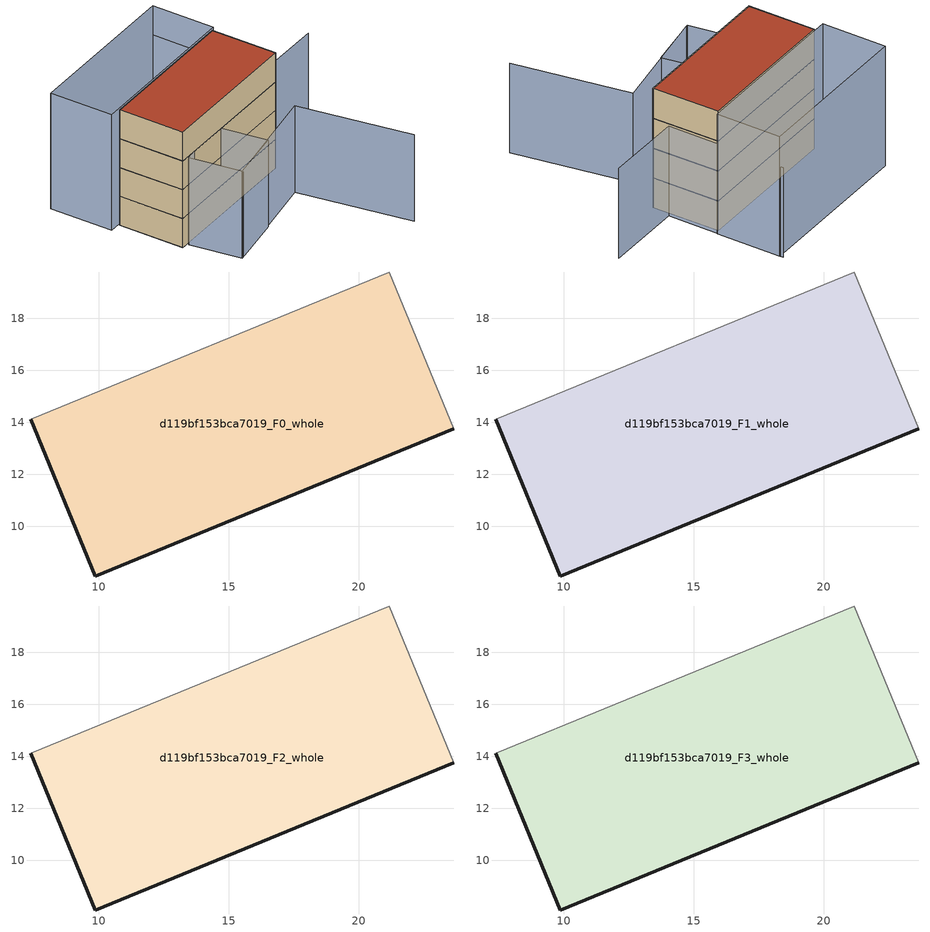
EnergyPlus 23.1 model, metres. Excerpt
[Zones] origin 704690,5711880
d119bf153bca7019_F0_whole
 floor ground (EU_floor_Construction): 23.66,13.75 21.18,19.78 7.4,14.12 9.88,8.08 z0
 wall outside (EU_wall_Construction): 23.66,13.75 9.88,8.08 7.4,14.12 z0:3
 wall adiabatic (EU_wall_Construction): 7.4,14.12 21.18,19.78 23.66,13.75 z0:3
d119bf153bca7019_F1_whole
 floor to d119bf153bca7019_F0_whole (EU_floor_Construction): 23.65,13.75 21.17,19.78 7.4,14.12 9.88,8.08 z3
 wall outside (EU_wall_Construction): 23.66,13.75 9.88,8.08 7.4,14.12 z3:6
 wall adiabatic (EU_wall_Construction): 7.4,14.12 21.18,19.78 23.66,13.75 z3:6
d119bf153bca7019_F2_whole
 floor to d119bf153bca7019_F1_whole (EU_floor_Construction): 23.65,13.75 21.17,19.78 7.4,14.12 9.88,8.08 z6
 wall outside (EU_wall_Construction): 23.66,13.75 9.88,8.08 7.4,14.12 z6:9
 wall adiabatic (EU_wall_Construction): 7.4,14.12 21.18,19.78 23.66,13.75 z6:9
d119bf153bca7019_F3_whole
 floor to d119bf153bca7019_F2_whole (EU_floor_Construction): 23.65,13.75 21.17,19.78 7.4,14.12 9.88,8.08 z9
 wall outside (EU_wall_Construction): 23.66,13.75 9.88,8.08 7.4,14.12 z9:12
 wall adiabatic (EU_wall_Construction): 7.4,14.12 21.18,19.78 23.66,13.75 z9:12
 roof outside (EU_roof_Construction): 21.18,19.78 23.66,13.75 9.88,8.08 7.4,14.12 z12
shading: 13.32,3.88 22.82,9.66 / 22.82,9.66 28.7,-0.01 / 30.37,18.37 23.26,15.53 / 23.26,15.53 19.02,26.18 / 17.83,6.54 13.16,3.79 / 13.16,3.79 10.56,8.19 / 10.56,8.19 15.23,10.94 / 15.23,10.94 17.83,6.54 z0:9; 21.53,20.1 6.37,13.87 / 6.37,13.87 4,19.65 / 4,19.65 19.15,25.88 / 19.15,25.88 21.53,20.1 z0:12
[Building]
EU S2 Campaign: North Axis=0; Terrain=City; Solar Distribution=FullExterior
[Site:Location]
London: Latitude=51.5; Longitude=-0.5; Time Zone=0; Elevation=25
[SizingPeriod:WeatherFileDays]
AnnualSizingPeriod: Begin Month=1; Begin Day of Month=1; End Month=12; End Day of Month=31; Day of Week for Start Day=Monday; Use Weather File Daylight Saving Period=No; Use Weather File Rain and Snow Indicators=No
[MATERIAL]
EU_InternalMass_Material: Roughness=MediumRough; Thickness=0.1; Conductivity=1; Density=1800; Specific Heat=900; Thermal Absorptance=0.9; Solar Absorptance=0.7; Visible Absorptance=0.7
[MATERIAL:NOMASS] Roughness=MediumRough; Thermal Absorptance=0.9; Solar Absorptance=0.7; Visible Absorptance=0.7
Name | Thermal Resistance
EU_wall_NoMass | 1.04674
EU_roof_NoMass | 4.32442
EU_floor_NoMass | 2.04616
[CONSTRUCTION]
EU_wall_Construction: EU_wall_NoMass
EU_roof_Construction: EU_roof_NoMass
EU_floor_Construction: EU_floor_NoMass
EU_InternalMass_Construction: EU_InternalMass_Material
[ZONE] Type=1; Multiplier=1; Ceiling Height=autocalculate; Volume=291.51; Floor Area=autocalculate; Part of Total Floor Area=Yes
d119bf153bca7019_F0_whole; d119bf153bca7019_F1_whole; d119bf153bca7019_F2_whole; d119bf153bca7019_F3_whole
[INTERNALMASS] Construction=EU_InternalMass_Construction; Surface Area=97.1699
Name | Zone or ZoneList
d119bf153bca7019_F0_whole_EU_InternalMass | d119bf153bca7019_F0_whole
d119bf153bca7019_F1_whole_EU_InternalMass | d119bf153bca7019_F1_whole
d119bf153bca7019_F2_whole_EU_InternalMass | d119bf153bca7019_F2_whole
d119bf153bca7019_F3_whole_EU_InternalMass | d119bf153bca7019_F3_whole
[OTHEREQUIPMENT] Fuel Type=Electricity; Design Level Calculation Method=Watts/Area; Power per Zone Floor Area=1; Fraction Latent=0; Fraction Radiant=0; Fraction Lost=0; Carbon Dioxide Generation Rate=0; EndUse Subcategory=EU_Step8_InternalGains
Name | Zone or ZoneList or Space or SpaceList | Schedule
EU_Step8_InternalGain_d119bf153bca7019_F0_whole_f000 | d119bf153bca7019_F0_whole | EU_Step8_GainSchedule_d119bf153bca7019_F0_whole_f000
EU_Step8_InternalGain_d119bf153bca7019_F1_whole_f000 | d119bf153bca7019_F1_whole | EU_Step8_GainSchedule_d119bf153bca7019_F1_whole_f000
EU_Step8_InternalGain_d119bf153bca7019_F2_whole_f000 | d119bf153bca7019_F2_whole | EU_Step8_GainSchedule_d119bf153bca7019_F2_whole_f000
EU_Step8_InternalGain_d119bf153bca7019_F3_whole_f000 | d119bf153bca7019_F3_whole | EU_Step8_GainSchedule_d119bf153bca7019_F3_whole_f000
[ZONEVENTILATION:DESIGNFLOWRATE] Schedule=EU_AlwaysOn; Design Flow Rate Calculation Method=AirChanges/Hour; Air Changes per Hour=0.488719; Ventilation Type=Natural; Fan Pressure Rise=0; Fan Total Efficiency=1; Constant Term Coefficient=1; Temperature Term Coefficient=0; Velocity Term Coefficient=0; Velocity Squared Term Coefficient=0; Minimum Indoor Temperature=-100; Maximum Indoor Temperature=100; Delta Temperature=-100; Minimum Outdoor Temperature=-100; Maximum Outdoor Temperature=100; Maximum Wind Speed=40
Name | Zone or ZoneList or Space or SpaceList
EU_ConstantAir_d119bf153bca7019_F0_whole | d119bf153bca7019_F0_whole
EU_ConstantAir_d119bf153bca7019_F1_whole | d119bf153bca7019_F1_whole
EU_ConstantAir_d119bf153bca7019_F2_whole | d119bf153bca7019_F2_whole
EU_ConstantAir_d119bf153bca7019_F3_whole | d119bf153bca7019_F3_whole
[HVACTEMPLATE:THERMOSTAT] Constant Heating Setpoint=20; Constant Cooling Setpoint=50
EU_HeatOnly_d119bf153bca7019_F0_whole; EU_HeatOnly_d119bf153bca7019_F1_whole; EU_HeatOnly_d119bf153bca7019_F2_whole; EU_HeatOnly_d119bf153bca7019_F3_whole
[HVACTEMPLATE:ZONE:IDEALLOADSAIRSYSTEM] System Availability Schedule=EU_AlwaysOn; Maximum Heating Supply Air Temperature=50; Minimum Cooling Supply Air Temperature=13; Maximum Heating Supply Air Humidity Ratio=0.0156; Minimum Cooling Supply Air Humidity Ratio=0.0077; Heating Limit=NoLimit; Cooling Limit=NoLimit; Heating Availability Schedule=EU_AlwaysOn; Cooling Availability Schedule=EU_CoolingOff; Dehumidification Control Type=ConstantSensibleHeatRatio; Cooling Sensible Heat Ratio=0.7; Dehumidification Setpoint=60; Humidification Control Type=None; Humidification Setpoint=30; Outdoor Air Method=None; Outdoor Air Flow Rate per Person=0.00944; Outdoor Air Flow Rate per Zone Floor Area=0; Outdoor Air Flow Rate per Zone=0; Demand Controlled Ventilation Type=None; Outdoor Air Economizer Type=NoEconomizer; Heat Recovery Type=None; Sensible Heat Recovery Effectiveness=0.7; Latent Heat Recovery Effectiveness=0.65
Name | Template Thermostat
d119bf153bca7019_F0_whole | EU_HeatOnly_d119bf153bca7019_F0_whole
d119bf153bca7019_F1_whole | EU_HeatOnly_d119bf153bca7019_F1_whole
d119bf153bca7019_F2_whole | EU_HeatOnly_d119bf153bca7019_F2_whole
d119bf153bca7019_F3_whole | EU_HeatOnly_d119bf153bca7019_F3_whole
[SIZING:ZONE] Zone Cooling Design Supply Air Temperature Input Method=SupplyAirTemperature; Zone Cooling Design Supply Air Temperature=13; Zone Heating Design Supply Air Temperature Input Method=SupplyAirTemperature; Zone Heating Design Supply Air Temperature=50; Zone Cooling Design Supply Air Humidity Ratio=0.008; Zone Heating Design Supply Air Humidity Ratio=0.008; Cooling Design Air Flow Method=DesignDay; Cooling Design Air Flow Rate=0; Cooling Minimum Air Flow per Zone Floor Area=0.000762; Cooling Minimum Air Flow=0; Cooling Minimum Air Flow Fraction=0.2; Heating Design Air Flow Method=DesignDay; Heating Design Air Flow Rate=0; Heating Maximum Air Flow per Zone Floor Area=0.002032; Heating Maximum Air Flow=0.141576; Heating Maximum Air Flow Fraction=0.3; Account for Dedicated Outdoor Air System=No; Dedicated Outdoor Air System Control Strategy=NeutralSupplyAir; Dedicated Outdoor Air Low Setpoint Temperature for Design=autosize; Dedicated Outdoor Air High Setpoint Temperature for Design=autosize; Zone Load Sizing Method=Sensible Load Only No Latent Load; Zone Latent Cooling Design Supply Air Humidity Ratio Input Method=HumidityRatioDifference; Zone Cooling Design Supply Air Humidity Ratio Difference=0.005; Zone Latent Heating Design Supply Air Humidity Ratio Input Method=HumidityRatioDifference; Zone Humidification Design Supply Air Humidity Ratio Difference=0.005
d119bf153bca7019_F0_whole; d119bf153bca7019_F1_whole; d119bf153bca7019_F2_whole; d119bf153bca7019_F3_whole
[SCHEDULE:CONSTANT]
Name | Hourly Value
EU_AlwaysOn | 1
EU_CoolingOff | 0
[SCHEDULE:FILE] Column Number=1; Rows to Skip at Top=0; Number of Hours of Data=8760; Column Separator=Comma; Interpolate to Timestep=No; Minutes per Item=60; Adjust Schedule for Daylight Savings=Yes
Name | File
EU_Step8_GainSchedule_d119bf153bca7019_F0_whole_f000 | ../../schedules/d119bf153bca7019/d119bf153bca7019_F0_whole_f000_gain.csv
EU_Step8_GainSchedule_d119bf153bca7019_F1_whole_f000 | ../../schedules/d119bf153bca7019/d119bf153bca7019_F1_whole_f000_gain.csv
EU_Step8_GainSchedule_d119bf153bca7019_F2_whole_f000 | ../../schedules/d119bf153bca7019/d119bf153bca7019_F2_whole_f000_gain.csv
EU_Step8_GainSchedule_d119bf153bca7019_F3_whole_f000 | ../../schedules/d119bf153bca7019/d119bf153bca7019_F3_whole_f000_gain.csv
